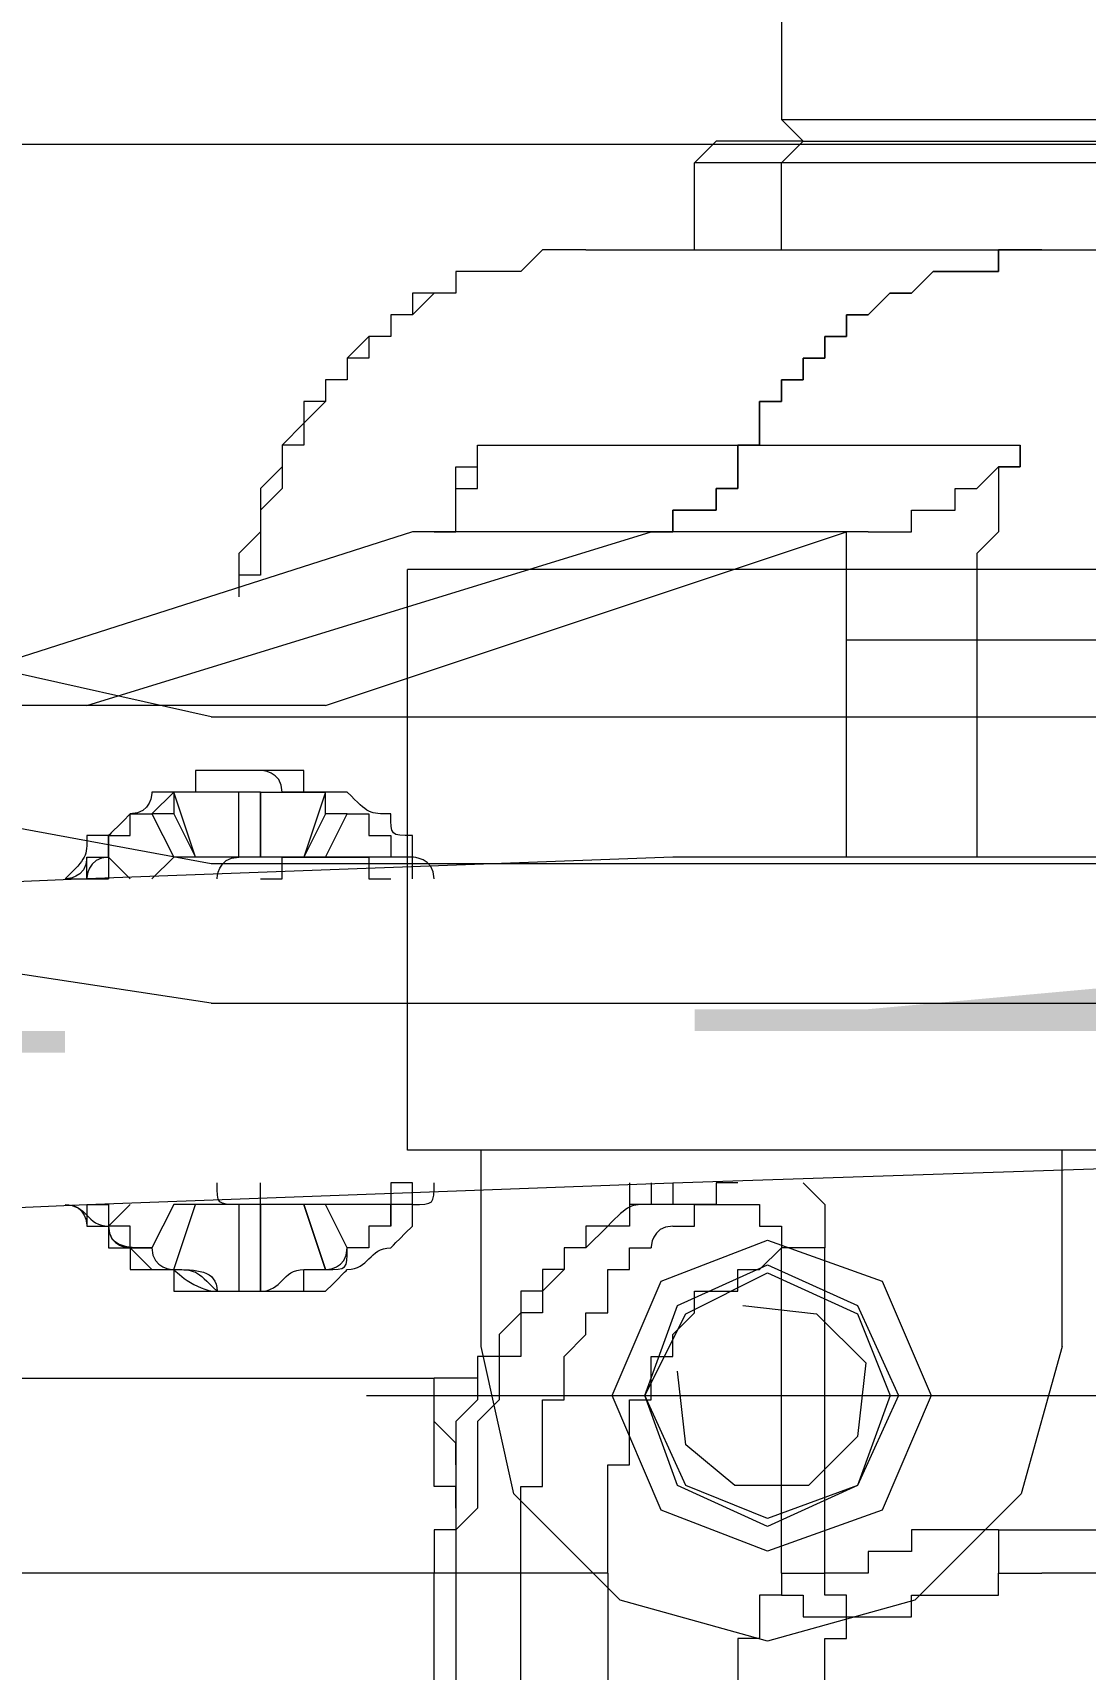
# Model space of a CAD drawing. Header units: millimetres. Extents: x 25083 to 52777, y 24772 to 45779.
# Drawn here: x 38416.39 to 38434.4, y 33579.87 to 33607.87 of the extents above; entities that cross this region are included whole.
import ezdxf

# ---------------------------------------------------------------- set-up
doc = ezdxf.new("R2010")
doc.units = ezdxf.units.MM
doc.layers.add('小车', color=7, linetype='Continuous')
doc.styles.get("Standard").update_dxf_attribs({"font": ''})
doc.styles.get('Standard').set_extended_font_data('SimSun')
doc.dimstyles.new('15', dxfattribs={"dimtxt": 15, "dimasz": 10, "dimexe": 2, "dimexo": 1, "dimgap": 1, "dimtad": 1, "dimdsep": 46, "dimtxsty": 'Standard', "dimcen": 2.5, "dimadec": 0, "dimazin": 0, "dimtfac": 1, "dimtmove": 2, "dimatfit": 3, "dimfxl": 1, "dimtolj": 1, "dimarcsym": 0})
doc.dimstyles.new('ISO-25', dxfattribs={"dimtxt": 2.5, "dimasz": 2.5, "dimexe": 1.25, "dimexo": 0.625, "dimtad": 1, "dimtxsty": 'Standard', "dimcen": 2.5, "dimadec": 0, "dimazin": 0, "dimtfac": 1, "dimtmove": 0, "dimatfit": 3, "dimfxl": 1, "dimarcsym": 0})

# ---------------------------------------------------------------- blocks, each defined once
blk = doc.blocks.new('*D925')
at = {"color": 0, "lineweight": -2}
for p, q in [((29677.862, 34881.662), (29677.862, 32448.293)), ((40733.017, 34757.645), (40733.017, 32448.293)), ((29680.362, 32449.543), (40730.517, 32449.543))]:
    blk.add_line(p, q, dxfattribs=at)
at = {"color": 0}
for points in [[(29680.362, 32449.96), (29680.362, 32449.127), (29677.862, 32449.543)], [(40730.517, 32449.127), (40730.517, 32449.96), (40733.017, 32449.543)]]:
    blk.add_solid(points, dxfattribs=at)
at = {"layer": 'DEFPOINTS', "color": 0}
for p in [(29677.862, 34882.287), (40733.017, 34758.27), (40733.017, 32449.543)]:
    blk.add_point(p, dxfattribs=at)
at = {"color": 0, "insert": (35205.439, 32451.628), "char_height": 2.5, "attachment_point": 5}
blk.add_mtext('11055,15', dxfattribs=at)
blk = doc.blocks.new('zw$D2F4')
h = blk.add_hatch(color=7)
edge = h.paths.add_edge_path(flags=0)
edge.add_spline(control_points=[(412.208, 1052.431), (412.208, 1052.431), (412.208, 1056.145), (412.208, 1056.145), (412.208, 1056.145), (411.837, 1060.23), (411.837, 1060.23), (411.837, 1060.23), (411.837, 1063.201), (411.837, 1063.201), (411.837, 1063.201), (411.466, 1063.201), (411.466, 1063.201), (411.466, 1063.201), (411.466, 1052.431), (411.466, 1052.431), (411.466, 1052.431), (412.208, 1052.431), (412.208, 1052.431), (412.208, 1052.431), (412.208, 1052.431), (412.208, 1052.431)], knot_values=[0, 0, 0, 0, 1, 1, 1, 2, 2, 2, 3, 3, 3, 4, 4, 4, 5, 5, 5, 6, 6, 6, 7, 7, 7, 7], degree=3, periodic=0)
edge = h.paths.add_edge_path(flags=0)
edge.add_spline(control_points=[(411.466, 1073.97), (411.466, 1073.97), (411.466, 1078.798), (411.466, 1078.798), (411.466, 1078.798), (410.723, 1088.453), (410.723, 1088.453), (410.723, 1088.453), (410.723, 1096.252), (410.723, 1096.252), (410.723, 1096.252), (410.352, 1098.851), (410.352, 1098.851), (410.352, 1098.851), (410.352, 1101.079), (410.352, 1101.079), (410.352, 1101.079), (409.98, 1101.079), (409.98, 1101.079), (409.98, 1101.079), (409.98, 1096.252), (409.98, 1096.252), (409.98, 1096.252), (410.352, 1092.91), (410.352, 1092.91), (410.352, 1092.91), (410.352, 1088.453), (410.352, 1088.453), (410.352, 1088.453), (410.723, 1083.626), (410.723, 1083.626), (410.723, 1083.626), (410.723, 1078.798), (410.723, 1078.798), (410.723, 1078.798), (411.094, 1074.713), (411.094, 1074.713), (411.094, 1074.713), (411.094, 1073.97), (411.094, 1073.97), (411.094, 1073.97), (411.466, 1073.97), (411.466, 1073.97), (411.466, 1073.97), (411.466, 1073.97), (411.466, 1073.97)], knot_values=[0, 0, 0, 0, 1, 1, 1, 2, 2, 2, 3, 3, 3, 4, 4, 4, 5, 5, 5, 6, 6, 6, 7, 7, 7, 8, 8, 8, 9, 9, 9, 10, 10, 10, 11, 11, 11, 12, 12, 12, 13, 13, 13, 14, 14, 14, 15, 15, 15, 15], degree=3, periodic=0)
at = {"color": 7, "lineweight": 5}
for points in [[(407.752, 1101.079), (407.752, 1089.939), (408.124, 1082.14), (408.495, 1073.599)], [(414.437, 1052.431), (414.437, 1063.572), (414.065, 1073.599), (413.694, 1082.511), (413.323, 1089.939), (412.951, 1096.252), (412.951, 1101.079)], [(417.036, 1069.514), (417.036, 1096.623)], [(405.524, 1080.283), (405.524, 1067.657)], [(402.182, 1064.686), (402.182, 1078.798)], [(420.007, 1068.028), (417.036, 1077.312)], [(414.065, 1073.97), (414.065, 1073.599), (414.437, 1073.599), (414.437, 1073.227)], [(408.495, 1073.599), (408.866, 1063.572)], [(414.065, 1073.599), (414.065, 1073.227)], [(417.036, 1073.599), (420.007, 1063.944)], [(407.752, 1072.485), (407.752, 1072.856), (408.124, 1072.856), (408.124, 1073.227)], [(408.124, 1073.227), (408.495, 1072.856)], [(414.065, 1072.856), (414.437, 1073.227)], [(414.437, 1073.227), (414.065, 1073.227)], [(414.437, 1073.227), (414.808, 1073.227), (414.808, 1072.856), (415.179, 1072.856), (415.179, 1072.485)], [(414.808, 1073.227), (414.808, 1072.856), (415.179, 1072.856)], [(414.808, 1073.227), (414.808, 1072.856), (415.179, 1072.856)], [(407.752, 1072.856), (407.752, 1072.485)], [(407.752, 1072.856), (407.752, 1072.485)], [(415.179, 1072.856), (415.179, 1072.485), (415.551, 1072.113)], [(415.179, 1072.856), (415.179, 1072.485), (415.551, 1072.113)], [(408.495, 1072.113), (407.752, 1072.485)], [(414.065, 1072.485), (414.437, 1072.113)], [(415.179, 1072.485), (414.437, 1072.113)], [(415.551, 1071.371), (415.551, 1072.485)], [(407.009, 1072.113), (407.009, 1070.628)], [(407.381, 1072.113), (408.495, 1071.742)], [(407.381, 1072.113), (408.495, 1071.742)], [(408.495, 1068.028), (408.495, 1072.113)], [(414.437, 1068.028), (414.437, 1072.113)], [(414.437, 1071.742), (415.551, 1072.113)], [(415.179, 1072.113), (414.437, 1071.742)], [(415.922, 1070.628), (415.922, 1071.742), (415.551, 1071.742), (415.551, 1072.113)], [(408.495, 1070.999), (407.009, 1070.999)], [(414.437, 1070.999), (415.551, 1070.999)], [(424.835, 1065.058), (424.835, 1065.8), (424.463, 1066.172), (424.463, 1067.286), (424.092, 1067.286), (424.092, 1068.028), (423.721, 1068.028), (423.721, 1068.4), (423.349, 1068.4), (423.349, 1068.771), (422.978, 1069.143), (422.607, 1069.143), (422.607, 1069.514), (422.235, 1069.514), (422.235, 1069.885), (421.864, 1069.885), (421.492, 1070.257), (421.121, 1070.257), (420.75, 1070.628), (420.007, 1070.628), (419.636, 1070.999), (418.893, 1070.999)], [(424.835, 1065.058), (424.835, 1065.8), (424.463, 1066.172), (424.463, 1067.286), (424.092, 1067.286), (424.092, 1067.657), (423.721, 1068.028), (423.721, 1068.4), (423.349, 1068.4), (423.349, 1068.771), (422.978, 1068.771), (422.978, 1069.143), (422.607, 1069.143), (422.607, 1069.514), (422.235, 1069.514), (421.864, 1069.885), (421.492, 1069.885), (421.492, 1070.257), (420.75, 1070.257), (420.378, 1070.628), (419.264, 1070.628), (419.264, 1070.999), (418.893, 1070.999)], [(408.495, 1070.628), (407.009, 1070.628)], [(407.009, 1070.628), (408.495, 1070.628)], [(407.009, 1070.628), (407.009, 1069.514)], [(408.495, 1069.514), (408.495, 1070.628), (408.866, 1070.628)], [(414.065, 1070.628), (414.065, 1070.257), (414.437, 1070.257), (414.437, 1069.514)], [(414.437, 1070.628), (415.551, 1070.628)], [(415.551, 1070.628), (414.437, 1070.628)], [(415.551, 1070.628), (415.551, 1069.514)], [(415.551, 1069.143), (415.551, 1069.885), (415.922, 1069.885), (415.922, 1070.628)], [(407.381, 1069.514), (408.495, 1069.885)], [(408.495, 1069.885), (407.381, 1069.514)], [(415.179, 1069.514), (414.437, 1069.885)], [(415.551, 1069.514), (414.437, 1069.885)], [(407.752, 1069.143), (408.495, 1069.514)], [(408.866, 1068.028), (408.866, 1068.4), (408.495, 1068.4), (408.495, 1069.514)], [(414.437, 1069.514), (414.437, 1068.771), (414.065, 1068.771), (414.065, 1068.4)], [(414.437, 1069.514), (415.179, 1069.143)], [(417.036, 1069.514), (420.007, 1060.601)], [(408.124, 1068.4), (408.124, 1068.771), (407.752, 1068.771), (407.752, 1069.143)], [(415.179, 1069.143), (415.179, 1068.771), (414.808, 1068.771), (414.808, 1068.4), (414.437, 1068.4)], [(408.495, 1068.4), (408.124, 1068.4)], [(420.007, 1067.657), (420.007, 1068.028)], [(396.24, 1067.657), (402.182, 1067.657)], [(408.124, 1064.686), (408.124, 1065.058), (407.752, 1065.058), (407.752, 1065.429), (407.381, 1065.429), (407.381, 1065.8), (407.009, 1065.8), (407.009, 1066.172), (406.638, 1066.172), (406.267, 1066.543), (405.895, 1066.543), (405.895, 1066.914), (405.153, 1066.914), (404.781, 1067.286), (402.925, 1067.286), (402.925, 1067.657), (402.182, 1067.657)], [(403.296, 1067.286), (403.667, 1067.286), (403.667, 1067.657), (405.524, 1067.657)], [(404.039, 1067.286), (404.41, 1067.286), (404.781, 1067.657), (405.524, 1067.657)], [(405.524, 1066.914), (405.524, 1067.657)], [(420.007, 1060.23), (420.007, 1067.657)], [(420.007, 1067.657), (420.007, 1067.286), (420.75, 1067.286), (420.75, 1066.914)], [(402.182, 1067.286), (396.24, 1067.286)], [(407.752, 1065.058), (407.752, 1065.429), (407.381, 1065.429), (407.009, 1065.8), (406.638, 1065.8), (406.638, 1066.172), (405.895, 1066.172), (405.895, 1066.543), (405.153, 1066.543), (404.781, 1066.914), (404.039, 1066.914), (403.667, 1066.914), (403.296, 1066.914), (402.925, 1067.286), (402.182, 1067.286)], [(420.378, 1067.286), (421.121, 1067.286), (421.121, 1066.914), (421.492, 1066.914)], [(420.75, 1066.914), (421.492, 1066.914)], [(421.492, 1066.914), (421.492, 1057.63)], [(396.24, 1066.172), (402.182, 1066.172)], [(402.182, 1066.172), (403.667, 1066.172), (403.667, 1065.8), (405.153, 1065.8), (405.153, 1065.429), (405.895, 1065.429), (406.267, 1065.058), (406.638, 1065.058), (406.638, 1064.686), (407.009, 1064.686), (407.381, 1064.686), (407.381, 1064.315), (407.752, 1064.315), (407.752, 1063.944)], [(408.495, 1063.944), (408.495, 1064.315), (408.124, 1064.315), (408.124, 1064.686), (407.752, 1065.058)], [(424.835, 1065.058), (424.835, 1045.747)], [(402.182, 1064.686), (396.24, 1064.686)], [(402.182, 1064.686), (404.039, 1064.686), (404.039, 1064.315), (405.153, 1064.315), (405.153, 1063.944), (405.895, 1063.944), (405.895, 1063.572), (406.267, 1063.572), (406.638, 1063.201), (407.009, 1063.201), (407.009, 1062.458), (407.381, 1062.458), (407.381, 1062.087), (407.752, 1061.715)], [(408.866, 1064.315), (408.495, 1064.315)], [(408.495, 1062.829), (408.495, 1063.944)], [(408.866, 1063.572), (408.495, 1063.572), (408.495, 1063.944)], [(408.866, 1063.944), (408.495, 1063.944)], [(420.007, 1063.944), (420.007, 1063.572), (420.378, 1063.572), (420.378, 1063.201)], [(421.492, 1062.087), (421.492, 1062.458), (420.75, 1062.458), (420.75, 1062.829), (420.378, 1062.829), (420.378, 1063.572), (420.007, 1063.572), (420.007, 1063.944)], [(408.124, 1063.572), (408.124, 1063.201), (408.495, 1063.201), (408.495, 1062.829)], [(408.866, 1063.572), (409.238, 1052.431)], [(420.378, 1063.201), (420.378, 1062.829), (420.75, 1062.829)], [(424.835, 1063.201), (426.32, 1063.201)], [(426.32, 1061.715), (426.32, 1063.201)], [(426.691, 1062.829), (426.32, 1063.201)], [(402.182, 1061.715), (401.81, 1061.715), (401.81, 1062.087), (401.068, 1062.087), (401.068, 1062.458), (399.954, 1062.458), (399.954, 1062.829), (399.211, 1062.829), (398.84, 1062.829)], [(408.495, 1062.829), (408.495, 1062.087), (408.124, 1062.087), (408.124, 1061.715), (407.752, 1061.715)], [(408.866, 1062.458), (408.866, 1062.829), (408.495, 1062.829)], [(420.75, 1062.829), (420.75, 1062.458), (421.492, 1062.458), (421.492, 1062.087)], [(426.691, 1061.344), (426.691, 1062.829)], [(421.492, 1062.087), (422.235, 1062.087), (422.235, 1061.715), (422.607, 1061.715), (422.607, 1061.344), (422.978, 1061.344)], [(422.978, 1061.344), (422.607, 1061.344), (422.607, 1061.715), (422.235, 1061.715), (422.235, 1062.087), (421.492, 1062.087)], [(402.182, 1061.715), (401.81, 1061.715), (401.81, 1061.344), (401.439, 1061.344), (401.439, 1060.601)], [(402.182, 1061.715), (402.182, 1060.973)], [(402.182, 1061.715), (407.752, 1061.715)], [(407.752, 1060.973), (407.752, 1061.715)], [(424.835, 1061.715), (426.32, 1061.715)], [(426.32, 925.798), (426.32, 1061.715)], [(426.691, 1061.344), (426.32, 1061.715)], [(426.691, 1061.344), (427.063, 1061.715)], [(427.063, 1061.715), (427.063, 925.798)], [(428.92, 1061.715), (427.063, 1061.715)], [(398.84, 1061.344), (400.325, 1061.344), (400.325, 1060.973), (401.068, 1060.973), (401.068, 1060.601), (401.439, 1060.601)], [(408.866, 1061.344), (408.495, 1060.973), (407.752, 1060.973)], [(422.978, 1061.344), (422.978, 1060.973), (423.349, 1060.973), (423.349, 1060.601), (423.721, 1060.601), (423.721, 1060.23), (424.092, 1059.859), (424.092, 1059.487), (424.463, 1059.116), (424.463, 1058.744)], [(424.835, 1057.259), (424.835, 1058.002), (424.463, 1058.002), (424.463, 1059.116), (424.092, 1059.487), (424.092, 1059.859), (423.721, 1060.23), (423.721, 1060.601), (423.349, 1060.601), (423.349, 1060.973), (422.978, 1060.973), (422.978, 1061.344)], [(426.691, 1061.344), (426.691, 926.169)], [(401.439, 1060.601), (401.81, 1060.601), (401.81, 1060.973), (402.182, 1060.973)], [(402.182, 1060.973), (407.752, 1060.973)], [(402.925, 1058.002), (402.925, 1059.487), (402.553, 1059.487), (402.553, 1060.23), (402.182, 1060.23), (402.182, 1060.973)], [(401.439, 1060.601), (401.439, 1059.487), (401.81, 1059.487), (401.81, 1058.002), (402.182, 1058.002), (402.182, 1057.259)], [(414.437, 1060.601), (418.15, 1060.601)], [(418.15, 1053.917), (418.15, 1060.601)], [(420.007, 1060.23), (420.007, 1059.487), (420.378, 1059.487), (420.378, 1058.744), (420.75, 1058.744), (420.75, 1058.373), (421.121, 1058.002), (421.121, 1057.63), (421.492, 1057.63)], [(424.463, 1058.744), (424.463, 1058.002), (424.835, 1058.002), (424.835, 1057.259)], [(418.15, 1058.373), (414.437, 1058.373)], [(421.492, 1057.63), (421.121, 1057.63), (421.121, 1058.002), (420.007, 1058.002), (419.636, 1058.373), (418.15, 1058.373)], [(402.925, 1058.002), (402.182, 1058.002), (402.182, 1057.63), (402.182, 1057.259)], [(402.925, 1058.002), (402.925, 1050.575)], [(402.182, 1046.49), (402.182, 1057.259)]]:
    blk.add_lwpolyline(points, dxfattribs=at)
for points in [[(408.495, 1073.97), (408.495, 1073.599), (408.124, 1073.599), (408.124, 1073.227)], [(408.495, 1073.97), (408.495, 1073.599), (408.124, 1073.599), (408.124, 1073.599)], [(414.065, 1073.97), (414.065, 1073.97), (414.065, 1073.97), (414.065, 1073.97)], [(414.808, 1073.599), (414.437, 1073.599), (414.437, 1073.599), (414.065, 1073.97)], [(414.065, 1073.97), (414.065, 1073.97), (414.065, 1073.97), (414.065, 1073.97)], [(414.437, 1073.599), (414.065, 1073.599), (414.065, 1073.97), (414.065, 1073.97)], [(408.495, 1073.599), (408.124, 1073.599), (408.124, 1073.599), (408.124, 1073.599)], [(408.124, 1073.599), (408.124, 1073.227), (408.124, 1073.227), (408.124, 1073.227)], [(408.124, 1073.599), (408.124, 1073.599), (408.124, 1073.599), (408.124, 1073.599)], [(408.124, 1073.599), (408.124, 1073.227), (408.124, 1073.227), (408.124, 1073.227)], [(408.124, 1073.599), (408.124, 1073.599), (408.124, 1073.227), (408.124, 1073.227)], [(408.495, 1073.599), (408.495, 1073.599), (408.495, 1073.599), (408.495, 1073.599)], [(408.495, 1073.599), (408.495, 1073.599), (408.495, 1073.599), (408.495, 1073.227)], [(414.065, 1073.599), (414.065, 1073.599), (414.065, 1073.599), (414.065, 1073.599)], [(414.437, 1073.227), (414.437, 1073.599), (414.065, 1073.599), (414.065, 1073.599)], [(414.808, 1073.227), (414.808, 1073.227), (414.808, 1073.599), (414.808, 1073.599)], [(408.124, 1073.227), (407.752, 1073.227), (407.752, 1072.856), (407.752, 1072.485)], [(408.124, 1073.227), (407.752, 1073.227), (407.752, 1072.856), (407.752, 1072.856)], [(408.124, 1073.227), (407.752, 1073.227), (407.752, 1073.227), (407.752, 1073.227)], [(407.752, 1073.227), (407.752, 1072.856), (407.752, 1072.856), (407.752, 1072.856)], [(408.495, 1073.227), (408.495, 1073.227), (408.124, 1073.227), (408.124, 1073.227)], [(408.124, 1073.227), (408.124, 1073.227), (408.124, 1073.227), (408.124, 1073.227)], [(408.124, 1073.227), (408.124, 1073.227), (408.124, 1073.227), (408.124, 1073.227)], [(408.124, 1073.227), (408.124, 1073.227), (408.124, 1073.227), (408.124, 1073.227)], [(414.437, 1073.227), (414.437, 1073.227), (414.437, 1073.227), (414.437, 1073.227)], [(414.808, 1073.227), (414.808, 1073.227), (414.437, 1073.227), (414.437, 1073.227)], [(414.437, 1073.227), (414.437, 1073.227), (414.437, 1073.227), (414.437, 1073.227)], [(414.808, 1073.227), (414.808, 1073.227), (414.808, 1073.227), (414.437, 1073.227)], [(414.808, 1073.227), (414.808, 1073.227), (414.437, 1073.227), (414.437, 1073.227)], [(415.179, 1072.856), (414.808, 1073.227), (414.808, 1073.227), (414.808, 1073.227)], [(414.808, 1073.227), (414.808, 1073.227), (414.808, 1073.227), (414.808, 1073.227)], [(414.808, 1073.227), (414.808, 1073.227), (414.808, 1073.227), (414.808, 1073.227)], [(414.808, 1073.227), (414.808, 1073.227), (414.808, 1073.227), (414.808, 1073.227)], [(407.752, 1072.856), (407.381, 1072.856), (407.381, 1072.856), (407.381, 1072.856)], [(407.381, 1072.856), (407.381, 1072.856), (407.381, 1072.856), (407.381, 1072.856)], [(407.381, 1072.856), (407.381, 1072.485), (407.381, 1072.485), (407.381, 1072.485)], [(407.752, 1072.856), (407.752, 1072.856), (407.752, 1072.856), (407.381, 1072.485)], [(407.752, 1072.856), (407.752, 1072.856), (407.752, 1072.856), (407.752, 1072.856)], [(407.752, 1072.856), (407.752, 1072.856), (407.752, 1072.856), (407.752, 1072.856)], [(407.752, 1072.856), (407.752, 1072.856), (407.752, 1072.856), (407.752, 1072.856)], [(407.752, 1072.856), (407.752, 1072.856), (407.752, 1072.856), (407.752, 1072.856)], [(407.752, 1072.856), (407.752, 1072.856), (407.752, 1072.485), (407.752, 1072.485)], [(415.179, 1072.856), (415.179, 1072.856), (415.179, 1072.856), (415.179, 1072.856)], [(415.179, 1072.856), (415.179, 1072.856), (415.179, 1072.856), (415.179, 1072.856)], [(415.179, 1072.856), (415.179, 1072.856), (415.179, 1072.856), (415.179, 1072.856)], [(415.179, 1072.856), (415.179, 1072.856), (415.179, 1072.856), (415.179, 1072.856)], [(415.551, 1072.485), (415.551, 1072.485), (415.179, 1072.485), (415.179, 1072.856)], [(415.179, 1072.856), (415.179, 1072.856), (415.179, 1072.856), (415.179, 1072.856)], [(415.179, 1072.856), (415.179, 1072.856), (415.179, 1072.856), (415.179, 1072.856)], [(415.179, 1072.856), (415.179, 1072.856), (415.179, 1072.856), (415.179, 1072.856)], [(415.179, 1072.856), (415.179, 1072.856), (415.179, 1072.856), (415.179, 1072.856)], [(415.179, 1072.856), (415.179, 1072.856), (415.179, 1072.856), (415.179, 1072.856)], [(415.179, 1072.856), (415.179, 1072.856), (415.179, 1072.856), (415.179, 1072.856)], [(415.179, 1072.856), (415.179, 1072.856), (415.179, 1072.856), (415.179, 1072.856)], [(415.179, 1072.856), (415.179, 1072.856), (415.179, 1072.856), (415.179, 1072.856)], [(415.179, 1072.856), (415.179, 1072.856), (415.179, 1072.856), (415.179, 1072.856)], [(407.381, 1072.485), (407.381, 1072.485), (407.381, 1072.485), (407.381, 1072.113)], [(407.752, 1072.485), (407.381, 1072.485), (407.381, 1072.113), (407.381, 1072.113)], [(407.381, 1072.485), (407.381, 1072.485), (407.381, 1072.485), (407.381, 1072.113)], [(407.752, 1072.485), (407.381, 1072.485), (407.381, 1072.113), (407.381, 1072.113)], [(407.381, 1072.485), (407.381, 1072.485), (407.381, 1072.485), (407.381, 1072.485)], [(407.381, 1072.485), (407.381, 1072.485), (407.381, 1072.485), (407.381, 1072.113)], [(407.752, 1072.485), (407.752, 1072.485), (407.752, 1072.485), (407.752, 1072.485)], [(415.179, 1072.113), (415.179, 1072.113), (415.179, 1072.485), (415.179, 1072.485)], [(415.551, 1072.485), (415.551, 1072.485), (415.551, 1072.485), (415.551, 1072.485)], [(415.551, 1072.113), (415.551, 1072.113), (415.551, 1072.485), (415.551, 1072.485)], [(415.551, 1072.485), (415.551, 1072.485), (415.551, 1072.485), (415.551, 1072.485)], [(407.381, 1072.113), (407.009, 1072.113), (407.009, 1072.113), (407.009, 1072.113)], [(407.381, 1072.113), (407.381, 1071.742), (407.381, 1071.371), (407.009, 1071.371)], [(407.381, 1072.113), (407.381, 1071.742), (407.381, 1071.742), (407.009, 1071.371)], [(407.381, 1072.113), (407.381, 1071.742), (407.381, 1071.742), (407.009, 1071.371)], [(407.381, 1072.113), (407.381, 1072.113), (407.009, 1071.742), (407.009, 1071.371)], [(407.381, 1072.113), (407.381, 1072.113), (407.381, 1072.113), (407.381, 1072.113)], [(407.381, 1072.113), (407.381, 1072.113), (407.381, 1072.113), (407.381, 1072.113)], [(407.381, 1072.113), (407.381, 1072.113), (407.381, 1072.113), (407.381, 1072.113)], [(407.381, 1072.113), (407.381, 1072.113), (407.381, 1072.113), (407.381, 1072.113)], [(407.381, 1072.113), (407.381, 1072.113), (407.381, 1072.113), (407.381, 1072.113)], [(407.381, 1072.113), (407.381, 1072.113), (407.381, 1072.113), (407.381, 1072.113)], [(407.381, 1072.113), (407.381, 1072.113), (407.381, 1072.113), (407.381, 1072.113)], [(407.381, 1072.113), (407.381, 1072.113), (407.381, 1072.113), (407.381, 1072.113)], [(407.381, 1072.113), (407.381, 1072.113), (407.381, 1072.113), (407.381, 1072.113)], [(407.381, 1072.113), (407.381, 1072.113), (407.381, 1072.113), (407.381, 1072.113)], [(415.551, 1072.113), (415.179, 1072.113), (415.179, 1072.113), (415.179, 1072.113)], [(415.551, 1072.113), (415.551, 1072.113), (415.551, 1072.113), (415.551, 1072.113)], [(415.551, 1072.113), (415.551, 1072.113), (415.551, 1072.113), (415.551, 1072.113)], [(415.551, 1071.371), (415.551, 1071.742), (415.551, 1071.742), (415.551, 1072.113)], [(415.551, 1072.113), (415.551, 1072.113), (415.551, 1072.113), (415.551, 1072.113)], [(415.551, 1072.113), (415.551, 1072.113), (415.551, 1072.113), (415.551, 1072.113)], [(415.551, 1072.113), (415.551, 1072.113), (415.551, 1072.113), (415.551, 1072.113)], [(415.551, 1072.113), (415.551, 1072.113), (415.551, 1072.113), (415.551, 1072.113)], [(415.551, 1072.113), (415.551, 1072.113), (415.551, 1072.113), (415.551, 1072.113)], [(415.551, 1072.113), (415.551, 1072.113), (415.551, 1072.113), (415.551, 1072.113)], [(415.551, 1072.113), (415.551, 1072.113), (415.551, 1072.113), (415.551, 1072.113)], [(415.551, 1071.371), (415.551, 1071.742), (415.551, 1071.742), (415.551, 1072.113)], [(415.551, 1071.371), (415.551, 1071.742), (415.551, 1071.742), (415.551, 1072.113)], [(415.551, 1072.113), (415.551, 1072.113), (415.551, 1072.113), (415.551, 1072.113)], [(415.551, 1072.113), (415.551, 1072.113), (415.551, 1072.113), (415.551, 1072.113)], [(415.551, 1072.113), (415.551, 1072.113), (415.551, 1072.113), (415.551, 1072.113)], [(407.009, 1071.371), (407.009, 1071.371), (407.009, 1071.371), (407.009, 1071.371)], [(407.009, 1071.371), (407.009, 1070.999), (407.009, 1070.999), (407.009, 1070.999)], [(407.009, 1071.371), (407.009, 1071.371), (407.009, 1071.371), (407.009, 1071.371)], [(407.009, 1071.371), (407.009, 1071.371), (407.009, 1071.371), (407.009, 1071.371)], [(407.009, 1071.371), (407.009, 1071.371), (407.009, 1071.371), (407.009, 1071.371)], [(407.009, 1071.371), (407.009, 1071.371), (407.009, 1071.371), (407.009, 1071.371)], [(407.009, 1071.371), (407.009, 1071.371), (407.009, 1071.371), (407.009, 1071.371)], [(407.009, 1071.371), (407.009, 1071.371), (407.009, 1071.371), (407.009, 1071.371)], [(407.009, 1071.371), (407.009, 1071.371), (407.009, 1071.371), (407.009, 1071.371)], [(407.009, 1071.371), (407.009, 1071.371), (407.009, 1071.371), (407.009, 1071.371)], [(407.009, 1071.371), (407.009, 1071.371), (407.009, 1070.999), (407.009, 1070.999)], [(407.009, 1071.371), (407.009, 1071.371), (407.009, 1070.999), (407.009, 1070.999)], [(407.009, 1071.371), (407.009, 1071.371), (407.009, 1071.371), (407.009, 1071.371)], [(407.009, 1071.371), (407.009, 1071.371), (407.009, 1071.371), (407.009, 1071.371)], [(408.495, 1070.999), (408.495, 1071.371), (408.495, 1071.371), (408.866, 1071.371)], [(414.065, 1071.371), (414.065, 1071.371), (414.437, 1071.371), (414.437, 1070.999)], [(415.551, 1070.999), (415.551, 1070.999), (415.551, 1071.371), (415.551, 1071.371)], [(415.551, 1071.371), (415.551, 1071.371), (415.551, 1071.371), (415.551, 1071.371)], [(415.551, 1071.371), (415.551, 1071.371), (415.551, 1071.371), (415.551, 1071.371)], [(415.551, 1071.371), (415.551, 1071.371), (415.551, 1071.371), (415.551, 1071.371)], [(415.551, 1071.371), (415.551, 1071.371), (415.551, 1071.371), (415.551, 1071.371)], [(415.551, 1071.371), (415.551, 1071.371), (415.551, 1071.371), (415.551, 1071.371)], [(415.551, 1071.371), (415.551, 1071.371), (415.551, 1071.371), (415.551, 1071.371)], [(415.551, 1071.371), (415.551, 1071.371), (415.551, 1071.371), (415.551, 1071.371)], [(415.551, 1071.371), (415.551, 1071.371), (415.551, 1071.371), (415.551, 1071.371)], [(415.551, 1071.371), (415.551, 1071.371), (415.551, 1071.371), (415.551, 1071.371)], [(415.551, 1070.999), (415.551, 1070.999), (415.551, 1071.371), (415.551, 1071.371)], [(415.551, 1070.999), (415.551, 1070.999), (415.551, 1071.371), (415.551, 1071.371)], [(415.551, 1071.371), (415.551, 1071.371), (415.551, 1071.371), (415.551, 1071.371)], [(415.551, 1071.371), (415.551, 1071.371), (415.551, 1071.371), (415.551, 1071.371)], [(415.551, 1071.371), (415.551, 1071.371), (415.551, 1071.371), (415.551, 1071.371)], [(407.009, 1070.999), (407.009, 1070.999), (407.009, 1070.999), (407.009, 1070.999)], [(407.009, 1070.999), (407.009, 1070.999), (407.009, 1070.999), (407.009, 1070.999)], [(407.009, 1070.999), (407.009, 1070.999), (407.009, 1070.999), (407.009, 1070.628)], [(415.551, 1070.628), (415.551, 1070.999), (415.551, 1070.999), (415.551, 1070.999)], [(415.551, 1070.999), (415.551, 1070.999), (415.551, 1070.999), (415.551, 1070.999)], [(415.551, 1070.999), (415.551, 1070.999), (415.551, 1070.999), (415.551, 1070.999)], [(407.009, 1070.628), (407.009, 1070.257), (407.381, 1070.257), (407.381, 1069.885)], [(407.009, 1070.628), (407.009, 1070.628), (407.009, 1070.628), (407.009, 1070.628)], [(407.009, 1070.628), (407.009, 1070.628), (407.009, 1070.628), (407.009, 1070.628)], [(407.009, 1070.628), (407.009, 1070.628), (407.009, 1070.257), (407.009, 1069.885)], [(415.551, 1070.628), (415.551, 1070.628), (415.551, 1070.628), (415.551, 1070.628)], [(415.551, 1070.257), (415.922, 1070.257), (415.922, 1070.628), (415.922, 1070.628)], [(415.551, 1069.514), (415.551, 1069.885), (415.551, 1069.885), (415.551, 1070.257)], [(407.009, 1069.885), (407.009, 1069.885), (407.009, 1069.885), (407.381, 1069.885)], [(407.381, 1069.885), (407.381, 1069.885), (407.381, 1069.514), (407.381, 1069.514)], [(407.381, 1069.885), (407.381, 1069.885), (407.381, 1069.514), (407.381, 1069.514)], [(407.009, 1069.514), (407.381, 1069.143), (407.381, 1069.143), (407.381, 1069.143)], [(407.381, 1069.514), (407.381, 1069.514), (407.381, 1069.514), (407.381, 1069.514)], [(407.381, 1069.514), (407.381, 1069.514), (407.381, 1069.143), (407.752, 1069.143)], [(407.381, 1069.514), (407.381, 1069.143), (407.381, 1069.143), (407.752, 1069.143)], [(407.381, 1069.514), (407.381, 1069.514), (407.381, 1069.514), (407.381, 1069.514)], [(407.381, 1069.514), (407.381, 1069.514), (407.381, 1069.514), (407.381, 1069.514)], [(415.179, 1069.514), (415.179, 1069.514), (415.179, 1069.514), (415.551, 1069.514)], [(415.179, 1069.143), (415.179, 1069.143), (415.179, 1069.514), (415.179, 1069.514)], [(415.179, 1069.143), (415.179, 1069.143), (415.179, 1069.143), (415.179, 1069.514)], [(415.179, 1069.514), (415.179, 1069.514), (415.551, 1069.514), (415.551, 1069.514)], [(415.551, 1069.514), (415.551, 1069.514), (415.551, 1069.514), (415.551, 1069.514)], [(407.381, 1069.143), (407.381, 1068.771), (407.752, 1068.771), (407.752, 1068.4)], [(415.179, 1068.4), (415.179, 1068.771), (415.179, 1068.771), (415.551, 1069.143)], [(407.752, 1068.4), (407.752, 1068.4), (407.752, 1068.4), (408.124, 1068.028)], [(408.124, 1068.4), (408.124, 1068.4), (408.495, 1068.4), (408.495, 1068.4)], [(414.437, 1068.4), (414.437, 1068.4), (414.437, 1068.4), (414.437, 1068.4)], [(414.808, 1068.028), (414.808, 1068.4), (414.808, 1068.4), (415.179, 1068.4)], [(408.124, 1068.028), (408.124, 1068.028), (408.495, 1068.028), (408.495, 1068.028)], [(408.124, 1068.028), (408.124, 1068.028), (408.124, 1068.028), (408.124, 1068.028)], [(408.495, 1068.028), (408.495, 1067.657), (408.495, 1067.657), (408.866, 1067.657)], [(408.495, 1068.028), (408.495, 1068.028), (408.866, 1068.028), (408.866, 1068.028)], [(408.495, 1068.028), (408.495, 1068.028), (408.495, 1068.028), (408.866, 1068.028)], [(414.065, 1067.657), (414.437, 1067.657), (414.437, 1068.028), (414.437, 1068.028)], [(414.065, 1068.028), (414.065, 1068.028), (414.437, 1068.028), (414.437, 1068.028)], [(414.437, 1068.028), (414.437, 1068.028), (414.808, 1068.028), (414.808, 1068.028)], [(408.866, 1067.657), (408.866, 1067.657), (408.866, 1067.657), (408.866, 1067.657)], [(408.495, 1063.944), (408.495, 1064.315), (408.495, 1064.315), (408.124, 1064.686)], [(408.124, 1063.572), (408.124, 1063.944), (407.752, 1063.944), (407.752, 1063.944)], [(408.495, 1063.944), (408.495, 1063.944), (408.495, 1063.944), (408.495, 1063.944)], [(408.495, 1063.944), (408.495, 1063.944), (408.495, 1063.944), (408.495, 1063.944)], [(420.378, 1063.201), (420.378, 1063.201), (420.378, 1063.201), (420.378, 1063.201)], [(420.75, 1062.829), (420.75, 1062.829), (420.75, 1062.829), (420.75, 1062.829)], [(422.978, 1061.344), (422.978, 1061.344), (422.978, 1061.344), (422.978, 1061.344)], [(418.15, 1060.601), (418.522, 1060.601), (419.264, 1060.601), (420.007, 1060.601)], [(420.007, 1060.23), (420.007, 1060.23), (420.007, 1060.23), (420.007, 1060.601)]]:
    blk.add_open_spline(points, degree=3, dxfattribs=at)
blk = doc.blocks.new('*D469')
at = {"layer": 'DEFPOINTS', "color": 0}
for p in [(36061.191, 116692.222), (36180.039, 116685.352), (36180.039, 116527.033)]:
    blk.add_point(p, dxfattribs=at)
at = {"layer": '小车', "color": 0, "linetype": 'Continuous', "lineweight": -2}
for p, q in [((36061.191, 116691.222), (36061.191, 116525.033)), ((36180.039, 116684.352), (36180.039, 116525.033)), ((36071.191, 116527.033), (36084.175, 116527.033)), ((36170.039, 116527.033), (36146.425, 116527.033))]:
    blk.add_line(p, q, dxfattribs=at)
at = {"layer": '小车', "color": 0}
for points in [[(36071.191, 116528.7), (36071.191, 116525.366), (36061.191, 116527.033)], [(36170.039, 116528.7), (36170.039, 116525.366), (36180.039, 116527.033)]]:
    blk.add_solid(points, dxfattribs=at)
at = {"layer": '小车', "color": 0, "insert": (36115.3, 116527.033), "char_height": 15, "attachment_point": 5}
blk.add_mtext('\\A1;118.85', dxfattribs=at)
blk = doc.blocks.new('*D470')
at = {"layer": 'DEFPOINTS', "color": 0}
for p in [(36180.039, 116639.326), (36197.537, 116639.326), (36197.537, 116438.26)]:
    blk.add_point(p, dxfattribs=at)
at = {"layer": '小车', "color": 0, "linetype": 'Continuous', "lineweight": -2}
for p, q in [((36180.039, 116638.326), (36180.039, 116436.26)), ((36197.537, 116638.326), (36197.537, 116436.26)), ((36170.039, 116438.26), (36160.039, 116438.26)), ((36180.039, 116438.26), (36197.537, 116438.26)), ((36207.537, 116438.26), (36217.537, 116438.26))]:
    blk.add_line(p, q, dxfattribs=at)
at = {"layer": '小车', "color": 0}
for points in [[(36170.039, 116439.926), (36170.039, 116436.593), (36180.039, 116438.26)], [(36207.537, 116439.926), (36207.537, 116436.593), (36197.537, 116438.26)]]:
    blk.add_solid(points, dxfattribs=at)
at = {"layer": '小车', "color": 0, "insert": (36193.655, 116438.26), "char_height": 15, "attachment_point": 5}
blk.add_mtext('\\A1;17.5', dxfattribs=at)
blk = doc.blocks.new('A$C1A4175F5')
at = {"layer": '小车', "color": 7, "lineweight": 0}
for points in [[(1175.04, 386.92), (1179.659, 387.62), (1183.859, 389.72), (1187.078, 393.08), (1189.178, 397.279), (1190.018, 401.899)], [(1175.04, 391.82), (1178.819, 392.66), (1182.039, 394.759), (1184.279, 397.979), (1184.979, 401.899)], [(1188.758, 401.619), (1126.465, 401.619)], [(1159.221, 394.34), (1171.68, 394.34)], [(1171.68, 384.401), (1171.68, 394.34)], [(1175.04, 391.82), (1124.225, 391.82)], [(1175.04, 386.92), (1124.225, 386.92)], [(1159.221, 384.401), (1171.68, 384.401)], [(1160.481, 381.041), (1160.481, 384.401)], [(1170.42, 381.041), (1170.42, 384.401)], [(1160.481, 381.041), (1161.181, 378.521), (1163.001, 376.701), (1165.521, 376.001)], [(1165.521, 376.001), (1168.04, 376.701), (1169.86, 378.521), (1170.42, 381.041)]]:
    blk.add_lwpolyline(points, dxfattribs=at)
at = {"layer": '小车', "color": 1, "lineweight": 0}
for points in [[(1175.04, 389.3), (1178.819, 390), (1182.319, 391.82), (1185.119, 394.48), (1186.938, 397.979), (1187.498, 401.899)], [(1124.225, 389.3), (1175.04, 389.3)], [(1172.38, 380.201), (1158.661, 380.201)]]:
    blk.add_lwpolyline(points, dxfattribs=at)
at = {"layer": '小车', "color": 7, "lineweight": 0}
for points in [[(1168.18, 380.201), (1167.34, 382.161), (1165.521, 382.861), (1163.561, 382.161), (1162.721, 380.201), (1163.561, 378.241), (1165.521, 377.541), (1167.34, 378.241), (1168.18, 380.201)], [(1167.62, 380.201), (1167.06, 381.741), (1165.521, 382.441), (1163.981, 381.741), (1163.281, 380.201), (1163.981, 378.661), (1165.521, 377.961), (1167.06, 378.661), (1167.62, 380.201)], [(1167.62, 380.201), (1166.92, 381.601), (1165.521, 382.301), (1163.981, 381.601), (1163.421, 380.201), (1163.981, 378.661), (1165.521, 378.101), (1166.92, 378.661), (1167.62, 380.201)]]:
    blk.add_lwpolyline(points, close=True, dxfattribs=at)
at = {"layer": '小车', "color": 3, "lineweight": 0}
blk.add_lwpolyline([(1165.941, 381.741), (1164.681, 381.601), (1163.841, 380.761), (1163.981, 379.501), (1164.821, 378.661), (1166.081, 378.661), (1166.92, 379.361), (1167.06, 380.621)], dxfattribs=at)
at = {"layer": '小车'}
for base, p1, p2, picture, middle in [((212.358, 337.78), (93.511, 502.968), (212.358, 496.098), '*D469', (147.619, 337.78)), ((229.857, 249.006), (212.358, 450.073), (229.857, 450.073), '*D470', (225.974, 249.006))]:
    dim = blk.add_linear_dim(base=base, p1=p1, p2=p2, dimstyle='15', override={"dimfxl": 0.18}, dxfattribs=at)
    dim.commit()
    dim.dimension.update_dxf_attribs({"geometry": picture, "text_midpoint": middle, "dimtype": 128, "insert": (-35967.681, -116189.253)})
blk = doc.blocks.new('zw$50CE')
blk.add_blockref('zw$D2F4', (22.01, 103.569))
at = {"layer": '小车', "ltscale": 10, "xscale": -1, "rotation": 270}
blk.add_blockref('A$C1A4175F5', (47.032, 0), dxfattribs=at)

msp = doc.modelspace()

# ---------------------------------------------------------------- block references
at = {"rotation": 90}
msp.add_blockref('zw$50CE', (39594.481, 33157.316), dxfattribs=at)

# ---------------------------------------------------------------- dimensions: what is measured, and where the dimension line sits
dim = msp.add_linear_dim(base=(40733.0166, 32449.5434), p1=(29677.8617, 34882.2868), p2=(40733.0166, 34758.2702), dimstyle='ISO-25')
dim.commit()
dim.dimension.update_dxf_attribs({"geometry": '*D925', "text_midpoint": (35205.4391, 32449.5434), "dimtype": 160})

doc.saveas('drawing.dxf')
